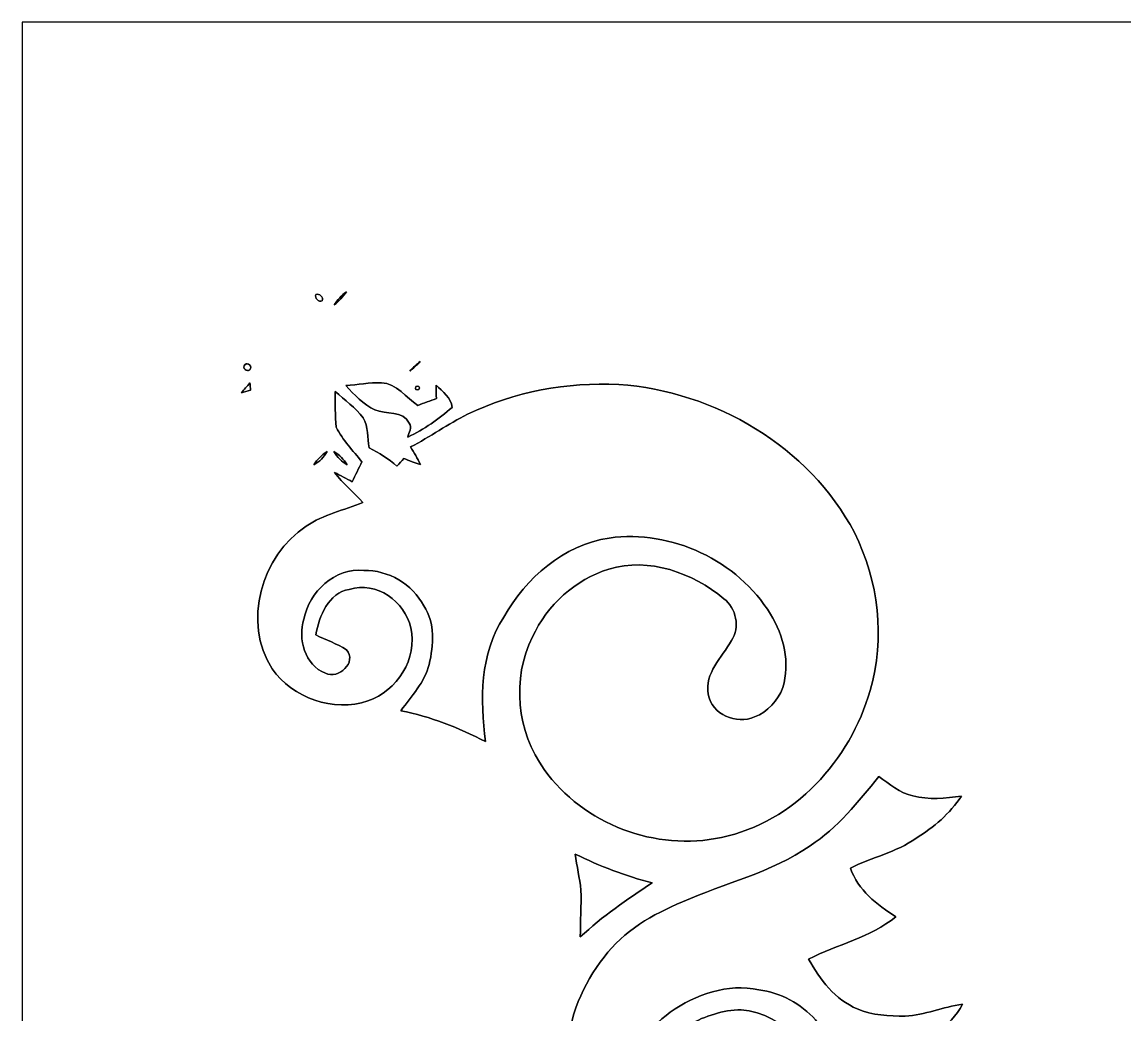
# Model space of a CAD drawing. Header units: centimetres. Extents: x -16.8 to 16.8, y -16.7 to 16.7.
# Drawn here: x -16.77 to 0.76, y 0.89 to 16.67 of the extents above; entities that cross this region are included whole.
import ezdxf

# ---------------------------------------------------------------- set-up
doc = ezdxf.new("R2010")
doc.units = ezdxf.units.CM
doc.header["$MEASUREMENT"] = 0
doc.layers.add('Layer 1', color=7, linetype='Continuous')

msp = doc.modelspace()

# ---------------------------------------------------------------- linework, layer by layer
at = {"layer": 'Layer 1', "color": 7}
for points, knots in [([(-16.77458, 16.66875), (-16.77458, 16.66875), (16.77458, 16.66875), (16.77458, 16.66875), (16.77458, 16.66875), (16.77458, 16.66875), (16.77458, -16.66875), (16.77458, -16.66875), (16.77458, -16.66875), (16.77458, -16.66875), (-16.77458, -16.66875), (-16.77458, -16.66875), (-16.77458, -16.66875), (-16.77458, -16.66875), (-16.77458, 16.66875), (-16.77458, 16.66875), (-16.77458, 16.66875), (-16.77458, 16.66875), (-16.77458, 16.66875), (-16.77458, 16.66875)], [0, 0, 0, 0, 0.16666667, 0.16666667, 0.16666667, 0.16666667, 0.33333333, 0.33333333, 0.33333333, 0.33333333, 0.5, 0.5, 0.5, 0.5, 0.66666667, 0.66666667, 0.66666667, 0.66666667, 1, 1, 1, 1]), ([(-12.10239, 12.33734), (-12.0523, 12.36451), (-11.97716, 12.28937), (-12.00432, 12.23927), (-12.00432, 12.23927), (-12.05583, 12.20823), (-12.13379, 12.28619), (-12.10239, 12.33734)], [0, 0, 0, 0, 0.33333333, 0.33333333, 0.33333333, 0.33333333, 1, 1, 1, 1]), ([(-11.81171, 12.17366), (-11.76161, 12.25515), (-11.6967, 12.32606), (-11.62015, 12.38356), (-11.62015, 12.38356), (-11.67412, 12.30489), (-11.73692, 12.23257), (-11.81171, 12.17366)], [0, 0, 0, 0, 0.33333333, 0.33333333, 0.33333333, 0.33333333, 1, 1, 1, 1]), ([(-13.2334, 11.22257), (-13.18648, 11.2709), (-13.10605, 11.19046), (-13.15438, 11.14354), (-13.15438, 11.14354), (-13.2013, 11.09521), (-13.28173, 11.17565), (-13.2334, 11.22257)], [0, 0, 0, 0, 0.33333333, 0.33333333, 0.33333333, 0.33333333, 1, 1, 1, 1]), ([(-10.61226, 11.12167), (-10.56111, 11.17741), (-10.50502, 11.22856), (-10.44504, 11.27443), (-10.44504, 11.27443), (-10.49584, 11.21869), (-10.55229, 11.16789), (-10.61226, 11.12167)], [0, 0, 0, 0, 0.33333333, 0.33333333, 0.33333333, 0.33333333, 1, 1, 1, 1]), ([(-13.28843, 10.77771), (-13.24363, 10.83028), (-13.19812, 10.88249), (-13.15226, 10.93399), (-13.15226, 10.93399), (-13.15014, 10.90471), (-13.14556, 10.84615), (-13.14309, 10.81722), (-13.14309, 10.81722), (-13.19177, 10.80417), (-13.2401, 10.79077), (-13.28843, 10.77771)], [0, 0, 0, 0, 0.25, 0.25, 0.25, 0.25, 0.5, 0.5, 0.5, 0.5, 1, 1, 1, 1]), ([(-9.69257, 10.43481), (-8.95033, 10.795), (-8.11283, 10.94987), (-7.29086, 10.90859), (-7.29086, 10.90859), (-5.76086, 10.80135), (-4.26755, 9.92681), (-3.54401, 8.55592), (-3.54401, 8.55592), (-3.16018, 7.78827), (-3.05118, 6.87423), (-3.29494, 6.04626), (-3.29494, 6.04626), (-3.60645, 4.93889), (-4.50497, 3.94794), (-5.65609, 3.71122), (-5.65609, 3.71122), (-6.69925, 3.48051), (-7.85283, 3.92042), (-8.47478, 4.78966), (-8.47478, 4.78966), (-8.90834, 5.38974), (-8.99583, 6.23217), (-8.65964, 6.89681), (-8.65964, 6.89681), (-8.43139, 7.40445), (-7.97878, 7.80768), (-7.4482, 7.9756), (-7.4482, 7.9756), (-6.80896, 8.16751), (-6.11646, 7.91457), (-5.61904, 7.50464), (-5.61904, 7.50464), (-5.42114, 7.35295), (-5.35728, 7.04779), (-5.50016, 6.83824), (-5.50016, 6.83824), (-5.64691, 6.57049), (-5.93196, 6.32142), (-5.86775, 5.98558), (-5.86775, 5.98558), (-5.81378, 5.65961), (-5.4169, 5.50157), (-5.13151, 5.62575), (-5.13151, 5.62575), (-4.92019, 5.70301), (-4.76391, 5.88574), (-4.68066, 6.09036), (-4.68066, 6.09036), (-4.56636, 6.48758), (-4.66513, 6.91374), (-4.87715, 7.25911), (-4.87715, 7.25911), (-5.40209, 8.11142), (-6.45019, 8.60707), (-7.4422, 8.46878), (-7.4422, 8.46878), (-8.16928, 8.35907), (-8.763, 7.8359), (-9.11684, 7.21219), (-9.11684, 7.21219), (-9.50172, 6.63046), (-9.48972, 5.89774), (-9.40894, 5.23311), (-9.40894, 5.23311), (-9.83298, 5.45641), (-10.28136, 5.63104), (-10.75231, 5.72417), (-10.75231, 5.72417), (-10.58298, 5.95418), (-10.37661, 6.17749), (-10.30358, 6.46077), (-10.30358, 6.46077), (-10.23161, 6.76557), (-10.20692, 7.118), (-10.39001, 7.39034), (-10.39001, 7.39034), (-10.5664, 7.73818), (-10.95446, 7.96149), (-11.34322, 7.95302), (-11.34322, 7.95302), (-11.80042, 8.00065), (-12.21176, 7.61224), (-12.29642, 7.18044), (-12.29642, 7.18044), (-12.39203, 6.86999), (-12.28019, 6.44454), (-11.95282, 6.32001), (-11.95282, 6.32001), (-11.74468, 6.21559), (-11.44588, 6.49746), (-11.61733, 6.69043), (-11.61733, 6.69043), (-11.76443, 6.79697), (-11.94858, 6.84001), (-12.10522, 6.93208), (-12.10522, 6.93208), (-12.05195, 7.22842), (-11.90625, 7.59672), (-11.57252, 7.65281), (-11.57252, 7.65281), (-11.13825, 7.78863), (-10.69164, 7.45913), (-10.59498, 7.04215), (-10.59498, 7.04215), (-10.48385, 6.55849), (-10.81299, 6.03285), (-11.2776, 5.88116), (-11.2776, 5.88116), (-11.82299, 5.69172), (-12.47316, 5.9242), (-12.80019, 6.39198), (-12.80019, 6.39198), (-13.27538, 7.12364), (-12.97199, 8.19609), (-12.25621, 8.65681), (-12.25621, 8.65681), (-11.98386, 8.84379), (-11.65684, 8.91081), (-11.35556, 9.03429), (-11.35556, 9.03429), (-11.50585, 9.19339), (-11.67306, 9.33732), (-11.80818, 9.51018), (-11.80818, 9.51018), (-11.71258, 9.46397), (-11.61909, 9.41317), (-11.5256, 9.36272), (-11.5256, 9.36272), (-11.47586, 9.46926), (-11.424, 9.57509), (-11.37144, 9.68057), (-11.37144, 9.68057), (-11.51537, 9.85696), (-11.67553, 10.02559), (-11.78207, 10.22809), (-11.78207, 10.22809), (-11.79548, 10.41753), (-11.80042, 10.60697), (-11.79654, 10.79676), (-11.79654, 10.79676), (-11.64308, 10.66412), (-11.47974, 10.53853), (-11.35345, 10.37872), (-11.35345, 10.37872), (-11.26772, 10.23691), (-11.28219, 10.06228), (-11.25784, 9.90282), (-11.25784, 9.90282), (-11.10015, 9.82204), (-10.94705, 9.73032), (-10.81511, 9.61108), (-10.81511, 9.61108), (-10.77877, 9.652), (-10.74244, 9.69257), (-10.7061, 9.73314), (-10.7061, 9.73314), (-10.62038, 9.69574), (-10.53218, 9.66399), (-10.44258, 9.63718), (-10.44258, 9.63718), (-10.48879, 9.73384), (-10.54347, 9.82557), (-10.59921, 9.91694), (-10.59921, 9.91694), (-10.28735, 10.07251), (-10.00725, 10.28488), (-9.69257, 10.43481)], [0, 0, 0, 0, 0.02325581, 0.02325581, 0.02325581, 0.02325581, 0.04651163, 0.04651163, 0.04651163, 0.04651163, 0.06976744, 0.06976744, 0.06976744, 0.06976744, 0.09302326, 0.09302326, 0.09302326, 0.09302326, 0.11627907, 0.11627907, 0.11627907, 0.11627907, 0.13953488, 0.13953488, 0.13953488, 0.13953488, 0.1627907, 0.1627907, 0.1627907, 0.1627907, 0.18604651, 0.18604651, 0.18604651, 0.18604651, 0.20930233, 0.20930233, 0.20930233, 0.20930233, 0.23255814, 0.23255814, 0.23255814, 0.23255814, 0.25581395, 0.25581395, 0.25581395, 0.25581395, 0.27906977, 0.27906977, 0.27906977, 0.27906977, 0.30232558, 0.30232558, 0.30232558, 0.30232558, 0.3255814, 0.3255814, 0.3255814, 0.3255814, 0.34883721, 0.34883721, 0.34883721, 0.34883721, 0.37209302, 0.37209302, 0.37209302, 0.37209302, 0.39534884, 0.39534884, 0.39534884, 0.39534884, 0.41860465, 0.41860465, 0.41860465, 0.41860465, 0.44186047, 0.44186047, 0.44186047, 0.44186047, 0.46511628, 0.46511628, 0.46511628, 0.46511628, 0.48837209, 0.48837209, 0.48837209, 0.48837209, 0.51162791, 0.51162791, 0.51162791, 0.51162791, 0.53488372, 0.53488372, 0.53488372, 0.53488372, 0.55813953, 0.55813953, 0.55813953, 0.55813953, 0.58139535, 0.58139535, 0.58139535, 0.58139535, 0.60465116, 0.60465116, 0.60465116, 0.60465116, 0.62790698, 0.62790698, 0.62790698, 0.62790698, 0.65116279, 0.65116279, 0.65116279, 0.65116279, 0.6744186, 0.6744186, 0.6744186, 0.6744186, 0.69767442, 0.69767442, 0.69767442, 0.69767442, 0.72093023, 0.72093023, 0.72093023, 0.72093023, 0.74418605, 0.74418605, 0.74418605, 0.74418605, 0.76744186, 0.76744186, 0.76744186, 0.76744186, 0.79069767, 0.79069767, 0.79069767, 0.79069767, 0.81395349, 0.81395349, 0.81395349, 0.81395349, 0.8372093, 0.8372093, 0.8372093, 0.8372093, 0.86046512, 0.86046512, 0.86046512, 0.86046512, 0.88372093, 0.88372093, 0.88372093, 0.88372093, 0.90697674, 0.90697674, 0.90697674, 0.90697674, 0.93023256, 0.93023256, 0.93023256, 0.93023256, 0.95348837, 0.95348837, 0.95348837, 0.95348837, 1, 1, 1, 1]), ([(-11.62897, 10.89166), (-11.44058, 10.90648), (-11.2522, 10.94105), (-11.06276, 10.93646), (-11.06276, 10.93646), (-10.82146, 10.922), (-10.66518, 10.70257), (-10.48314, 10.57487), (-10.48314, 10.57487), (-10.38684, 10.61544), (-10.28876, 10.65177), (-10.18928, 10.68423), (-10.18928, 10.68423), (-10.18999, 10.73856), (-10.1914, 10.84651), (-10.19175, 10.90048), (-10.19175, 10.90048), (-10.09862, 10.79324), (-9.94481, 10.6994), (-9.93846, 10.54488), (-9.93846, 10.54488), (-10.15259, 10.36179), (-10.38507, 10.1921), (-10.64189, 10.07251), (-10.64189, 10.07251), (-10.62884, 10.14448), (-10.56569, 10.22703), (-10.62038, 10.29547), (-10.62038, 10.29547), (-10.72268, 10.49549), (-10.98868, 10.43481), (-11.16577, 10.50361), (-11.16577, 10.50361), (-11.34957, 10.5918), (-11.49279, 10.74314), (-11.62897, 10.89166)], [0, 0, 0, 0, 0.1, 0.1, 0.1, 0.1, 0.2, 0.2, 0.2, 0.2, 0.3, 0.3, 0.3, 0.3, 0.4, 0.4, 0.4, 0.4, 0.5, 0.5, 0.5, 0.5, 0.6, 0.6, 0.6, 0.6, 0.7, 0.7, 0.7, 0.7, 0.8, 0.8, 0.8, 0.8, 1, 1, 1, 1]), ([(-10.51631, 10.8779), (-10.46692, 10.89342), (-10.44963, 10.87649), (-10.46515, 10.82675), (-10.46515, 10.82675), (-10.51454, 10.81158), (-10.53148, 10.82851), (-10.51631, 10.8779)], [0, 0, 0, 0, 0.33333333, 0.33333333, 0.33333333, 0.33333333, 1, 1, 1, 1]), ([(-12.13414, 9.63224), (-12.08299, 9.71867), (-12.01173, 9.78994), (-11.9253, 9.84109), (-11.9253, 9.84109), (-11.97645, 9.75466), (-12.04771, 9.6834), (-12.13414, 9.63224)], [0, 0, 0, 0, 0.33333333, 0.33333333, 0.33333333, 0.33333333, 1, 1, 1, 1]), ([(-11.81664, 9.84109), (-11.73021, 9.78994), (-11.65895, 9.71867), (-11.6078, 9.63224), (-11.6078, 9.63224), (-11.69423, 9.6834), (-11.76549, 9.75466), (-11.81664, 9.84109)], [0, 0, 0, 0, 0.33333333, 0.33333333, 0.33333333, 0.33333333, 1, 1, 1, 1]), ([(-3.15701, 4.67677), (-2.98485, 4.56247), (-2.82363, 4.41149), (-2.61444, 4.37021), (-2.61444, 4.37021), (-2.35973, 4.30318), (-2.09726, 4.33423), (-1.84079, 4.36633), (-1.84079, 4.36633), (-2.02706, 4.0894), (-2.28424, 3.86997), (-2.5654, 3.69429), (-2.5654, 3.69429), (-2.88255, 3.47521), (-3.26496, 3.39161), (-3.60751, 3.22404), (-3.60751, 3.22404), (-3.49179, 2.87302), (-3.18206, 2.6416), (-2.88361, 2.44792), (-2.88361, 2.44792), (-3.29424, 2.12055), (-3.81141, 2.00836), (-4.27143, 1.77729), (-4.27143, 1.77729), (-4.0961, 1.44851), (-3.84916, 1.13312), (-3.49779, 0.98354), (-3.49779, 0.98354), (-3.25861, 0.8823), (-2.99191, 0.86889), (-2.73544, 0.8703), (-2.73544, 0.8703), (-2.42429, 0.88724), (-2.13466, 1.01847), (-1.82774, 1.05869), (-1.82774, 1.05869), (-2.01789, 0.69215), (-2.39713, 0.48613), (-2.75802, 0.31538), (-2.75802, 0.31538), (-2.76119, 0.29457), (-2.76754, 0.25294), (-2.77072, 0.23213), (-2.77072, 0.23213), (-2.5594, 0.15769), (-2.34597, 0.0889), (-2.13431, 0.01446), (-2.13431, 0.01446), (-2.16782, -0.05468), (-2.20698, -0.12171), (-2.2285, -0.19614), (-2.2285, -0.19614), (-2.13819, -0.38276), (-1.9491, -0.50835), (-1.8736, -0.7045), (-1.8736, -0.7045), (-1.85773, -0.8957), (-1.85244, -1.08761), (-1.85702, -1.28023), (-1.85702, -1.28023), (-2.0066, -1.17757), (-2.14701, -1.06116), (-2.27118, -0.92957), (-2.27118, -0.92957), (-2.41406, -0.78811), (-2.36008, -0.56162), (-2.39748, -0.38241), (-2.39748, -0.38241), (-2.54776, -0.28857), (-2.6924, -0.18556), (-2.82363, -0.06668), (-2.82363, -0.06668), (-2.87338, -0.12241), (-2.92312, -0.17815), (-2.97356, -0.23354), (-2.97356, -0.23354), (-3.03248, -0.19262), (-3.09139, -0.15205), (-3.15101, -0.11289), (-3.15101, -0.11289), (-3.13584, -0.20179), (-3.11256, -0.2988), (-3.09351, -0.38947), (-3.09351, -0.38947), (-3.1496, -0.4064), (-3.20534, -0.42404), (-3.26073, -0.44238), (-3.26073, -0.44238), (-3.26073, -0.46708), (-3.26073, -0.51611), (-3.26037, -0.54081), (-3.26037, -0.54081), (-3.19581, -0.5588), (-3.1309, -0.5775), (-3.06564, -0.59619), (-3.06564, -0.59619), (-3.04941, -0.69779), (-3.01449, -0.79516), (-2.97815, -0.89182), (-2.97815, -0.89182), (-2.78306, -0.93063), (-2.56646, -0.91123), (-2.39219, -1.01882), (-2.39219, -1.01882), (-2.25284, -1.13383), (-2.1276, -1.26894), (-2.02953, -1.42169), (-2.02953, -1.42169), (-2.22673, -1.42981), (-2.42358, -1.42769), (-2.61973, -1.4157), (-2.61973, -1.4157), (-2.80388, -1.31128), (-2.9651, -1.1744), (-3.12385, -1.03681), (-3.12385, -1.03681), (-3.22298, -1.07668), (-3.32246, -1.11689), (-3.42583, -1.14476), (-3.42583, -1.14476), (-3.40995, -1.23261), (-3.39196, -1.32221), (-3.37679, -1.41111), (-3.37679, -1.41111), (-3.48051, -1.31621), (-3.60574, -1.23014), (-3.65936, -1.09573), (-3.65936, -1.09573), (-3.66289, -0.84173), (-3.61668, -0.58984), (-3.62232, -0.3362), (-3.62232, -0.3362), (-3.65019, 0.09984), (-3.89749, 0.47942), (-4.16243, 0.81139), (-4.16243, 0.81139), (-4.39702, 1.06574), (-4.71629, 1.24566), (-5.06271, 1.2894), (-5.06271, 1.2894), (-5.55872, 1.39383), (-6.06637, 1.21391), (-6.471, 0.93239), (-6.471, 0.93239), (-6.83189, 0.67028), (-7.14551, 0.25576), (-7.09295, -0.21414), (-7.09295, -0.21414), (-7.06508, -0.51012), (-6.79203, -0.79128), (-6.477, -0.72108), (-6.477, -0.72108), (-6.30802, -0.66216), (-6.15068, -0.49248), (-6.18984, -0.2988), (-6.18984, -0.2988), (-6.23958, -0.04374), (-6.49993, 0.14711), (-6.45689, 0.42686), (-6.45689, 0.42686), (-6.43326, 0.57856), (-6.28262, 0.65723), (-6.16867, 0.73625), (-6.16867, 0.73625), (-5.91538, 0.87171), (-5.63492, 0.96943), (-5.34458, 0.96873), (-5.34458, 0.96873), (-4.64538, 0.91616), (-4.0707, 0.25471), (-4.0827, -0.44097), (-4.0827, -0.44097), (-4.06929, -0.80081), (-4.20723, -1.1497), (-4.42313, -1.43298), (-4.42313, -1.43298), (-4.96253, -2.05493), (-5.90832, -2.32551), (-6.67491, -1.98367), (-6.67491, -1.98367), (-7.56603, -1.62489), (-8.122, -0.64523), (-8.09308, 0.29951), (-8.09308, 0.29951), (-8.09272, 0.85161), (-7.86095, 1.38042), (-7.52263, 1.80799), (-7.52263, 1.80799), (-7.21501, 2.22462), (-6.75005, 2.49061), (-6.27839, 2.68464), (-6.27839, 2.68464), (-5.60458, 2.98803), (-4.86093, 3.14537), (-4.24921, 3.57858), (-4.24921, 3.57858), (-3.80612, 3.85868), (-3.48474, 4.27708), (-3.15701, 4.67677)], [0, 0, 0, 0, 0.01960784, 0.01960784, 0.01960784, 0.01960784, 0.03921569, 0.03921569, 0.03921569, 0.03921569, 0.05882353, 0.05882353, 0.05882353, 0.05882353, 0.07843137, 0.07843137, 0.07843137, 0.07843137, 0.09803922, 0.09803922, 0.09803922, 0.09803922, 0.11764706, 0.11764706, 0.11764706, 0.11764706, 0.1372549, 0.1372549, 0.1372549, 0.1372549, 0.15686275, 0.15686275, 0.15686275, 0.15686275, 0.17647059, 0.17647059, 0.17647059, 0.17647059, 0.19607843, 0.19607843, 0.19607843, 0.19607843, 0.21568627, 0.21568627, 0.21568627, 0.21568627, 0.23529412, 0.23529412, 0.23529412, 0.23529412, 0.25490196, 0.25490196, 0.25490196, 0.25490196, 0.2745098, 0.2745098, 0.2745098, 0.2745098, 0.29411765, 0.29411765, 0.29411765, 0.29411765, 0.31372549, 0.31372549, 0.31372549, 0.31372549, 0.33333333, 0.33333333, 0.33333333, 0.33333333, 0.35294118, 0.35294118, 0.35294118, 0.35294118, 0.37254902, 0.37254902, 0.37254902, 0.37254902, 0.39215686, 0.39215686, 0.39215686, 0.39215686, 0.41176471, 0.41176471, 0.41176471, 0.41176471, 0.43137255, 0.43137255, 0.43137255, 0.43137255, 0.45098039, 0.45098039, 0.45098039, 0.45098039, 0.47058824, 0.47058824, 0.47058824, 0.47058824, 0.49019608, 0.49019608, 0.49019608, 0.49019608, 0.50980392, 0.50980392, 0.50980392, 0.50980392, 0.52941176, 0.52941176, 0.52941176, 0.52941176, 0.54901961, 0.54901961, 0.54901961, 0.54901961, 0.56862745, 0.56862745, 0.56862745, 0.56862745, 0.58823529, 0.58823529, 0.58823529, 0.58823529, 0.60784314, 0.60784314, 0.60784314, 0.60784314, 0.62745098, 0.62745098, 0.62745098, 0.62745098, 0.64705882, 0.64705882, 0.64705882, 0.64705882, 0.66666667, 0.66666667, 0.66666667, 0.66666667, 0.68627451, 0.68627451, 0.68627451, 0.68627451, 0.70588235, 0.70588235, 0.70588235, 0.70588235, 0.7254902, 0.7254902, 0.7254902, 0.7254902, 0.74509804, 0.74509804, 0.74509804, 0.74509804, 0.76470588, 0.76470588, 0.76470588, 0.76470588, 0.78431373, 0.78431373, 0.78431373, 0.78431373, 0.80392157, 0.80392157, 0.80392157, 0.80392157, 0.82352941, 0.82352941, 0.82352941, 0.82352941, 0.84313725, 0.84313725, 0.84313725, 0.84313725, 0.8627451, 0.8627451, 0.8627451, 0.8627451, 0.88235294, 0.88235294, 0.88235294, 0.88235294, 0.90196078, 0.90196078, 0.90196078, 0.90196078, 0.92156863, 0.92156863, 0.92156863, 0.92156863, 0.94117647, 0.94117647, 0.94117647, 0.94117647, 0.96078431, 0.96078431, 0.96078431, 0.96078431, 1, 1, 1, 1]), ([(-7.98336, 3.44558), (-7.58966, 3.25473), (-7.18361, 3.09527), (-6.75816, 2.98803), (-6.75816, 2.98803), (-7.15539, 2.72274), (-7.55297, 2.45816), (-7.90081, 2.12866), (-7.90081, 2.12866), (-7.90187, 2.37702), (-7.88106, 2.62573), (-7.89234, 2.87373), (-7.89234, 2.87373), (-7.90928, 3.06634), (-7.95902, 3.25402), (-7.98336, 3.44558)], [0, 0, 0, 0, 0.2, 0.2, 0.2, 0.2, 0.4, 0.4, 0.4, 0.4, 0.6, 0.6, 0.6, 0.6, 1, 1, 1, 1])]:
    msp.add_open_spline(points, degree=3, knots=knots, dxfattribs=at)
at = {"layer": 'Layer 1', "color": 8}
for points, knots in [([(-12.10239, 12.33734), (-12.13379, 12.28619), (-12.05583, 12.20823), (-12.00432, 12.23927), (-12.00432, 12.23927), (-11.97716, 12.28937), (-12.0523, 12.36451), (-12.10239, 12.33734), (-12.10239, 12.33734), (-12.10239, 12.33734), (-12.10239, 12.33734), (-12.10239, 12.33734)], [0, 0, 0, 0, 0.25, 0.25, 0.25, 0.25, 0.5, 0.5, 0.5, 0.5, 1, 1, 1, 1]), ([(-11.81171, 12.17366), (-11.73692, 12.23257), (-11.67412, 12.30489), (-11.62015, 12.38356), (-11.62015, 12.38356), (-11.6967, 12.32606), (-11.76161, 12.25515), (-11.81171, 12.17366), (-11.81171, 12.17366), (-11.81171, 12.17366), (-11.81171, 12.17366), (-11.81171, 12.17366)], [0, 0, 0, 0, 0.25, 0.25, 0.25, 0.25, 0.5, 0.5, 0.5, 0.5, 1, 1, 1, 1]), ([(-13.2334, 11.22257), (-13.28173, 11.17565), (-13.2013, 11.09521), (-13.15438, 11.14354), (-13.15438, 11.14354), (-13.10605, 11.19046), (-13.18648, 11.2709), (-13.2334, 11.22257), (-13.2334, 11.22257), (-13.2334, 11.22257), (-13.2334, 11.22257), (-13.2334, 11.22257)], [0, 0, 0, 0, 0.25, 0.25, 0.25, 0.25, 0.5, 0.5, 0.5, 0.5, 1, 1, 1, 1]), ([(-10.61226, 11.12167), (-10.55229, 11.16789), (-10.49584, 11.21869), (-10.44504, 11.27443), (-10.44504, 11.27443), (-10.50502, 11.22856), (-10.56111, 11.17741), (-10.61226, 11.12167), (-10.61226, 11.12167), (-10.61226, 11.12167), (-10.61226, 11.12167), (-10.61226, 11.12167)], [0, 0, 0, 0, 0.25, 0.25, 0.25, 0.25, 0.5, 0.5, 0.5, 0.5, 1, 1, 1, 1]), ([(-13.28843, 10.77771), (-13.2401, 10.79077), (-13.19177, 10.80417), (-13.14309, 10.81722), (-13.14309, 10.81722), (-13.14556, 10.84615), (-13.15014, 10.90471), (-13.15226, 10.93399), (-13.15226, 10.93399), (-13.19812, 10.88249), (-13.24363, 10.83028), (-13.28843, 10.77771), (-13.28843, 10.77771), (-13.28843, 10.77771), (-13.28843, 10.77771), (-13.28843, 10.77771)], [0, 0, 0, 0, 0.2, 0.2, 0.2, 0.2, 0.4, 0.4, 0.4, 0.4, 0.6, 0.6, 0.6, 0.6, 1, 1, 1, 1]), ([(-9.69257, 10.43481), (-10.00725, 10.28488), (-10.28735, 10.07251), (-10.59921, 9.91694), (-10.59921, 9.91694), (-10.54347, 9.82557), (-10.48879, 9.73384), (-10.44258, 9.63718), (-10.44258, 9.63718), (-10.53218, 9.66399), (-10.62038, 9.69574), (-10.7061, 9.73314), (-10.7061, 9.73314), (-10.74244, 9.69257), (-10.77877, 9.652), (-10.81511, 9.61108), (-10.81511, 9.61108), (-10.94705, 9.73032), (-11.10015, 9.82204), (-11.25784, 9.90282), (-11.25784, 9.90282), (-11.28219, 10.06228), (-11.26772, 10.23691), (-11.35345, 10.37872), (-11.35345, 10.37872), (-11.47974, 10.53853), (-11.64308, 10.66412), (-11.79654, 10.79676), (-11.79654, 10.79676), (-11.80042, 10.60697), (-11.79548, 10.41753), (-11.78207, 10.22809), (-11.78207, 10.22809), (-11.67553, 10.02559), (-11.51537, 9.85696), (-11.37144, 9.68057), (-11.37144, 9.68057), (-11.424, 9.57509), (-11.47586, 9.46926), (-11.5256, 9.36272), (-11.5256, 9.36272), (-11.61909, 9.41317), (-11.71258, 9.46397), (-11.80818, 9.51018), (-11.80818, 9.51018), (-11.67306, 9.33732), (-11.50585, 9.19339), (-11.35556, 9.03429), (-11.35556, 9.03429), (-11.65684, 8.91081), (-11.98386, 8.84379), (-12.25621, 8.65681), (-12.25621, 8.65681), (-12.97199, 8.19609), (-13.27538, 7.12364), (-12.80019, 6.39198), (-12.80019, 6.39198), (-12.47316, 5.9242), (-11.82299, 5.69172), (-11.2776, 5.88116), (-11.2776, 5.88116), (-10.81299, 6.03285), (-10.48385, 6.55849), (-10.59498, 7.04215), (-10.59498, 7.04215), (-10.69164, 7.45913), (-11.13825, 7.78863), (-11.57252, 7.65281), (-11.57252, 7.65281), (-11.90625, 7.59672), (-12.05195, 7.22842), (-12.10522, 6.93208), (-12.10522, 6.93208), (-11.94858, 6.84001), (-11.76443, 6.79697), (-11.61733, 6.69043), (-11.61733, 6.69043), (-11.44588, 6.49746), (-11.74468, 6.21559), (-11.95282, 6.32001), (-11.95282, 6.32001), (-12.28019, 6.44454), (-12.39203, 6.86999), (-12.29642, 7.18044), (-12.29642, 7.18044), (-12.21176, 7.61224), (-11.80042, 8.00065), (-11.34322, 7.95302), (-11.34322, 7.95302), (-10.95446, 7.96149), (-10.5664, 7.73818), (-10.39001, 7.39034), (-10.39001, 7.39034), (-10.20692, 7.118), (-10.23161, 6.76557), (-10.30358, 6.46077), (-10.30358, 6.46077), (-10.37661, 6.17749), (-10.58298, 5.95418), (-10.75231, 5.72417), (-10.75231, 5.72417), (-10.28136, 5.63104), (-9.83298, 5.45641), (-9.40894, 5.23311), (-9.40894, 5.23311), (-9.48972, 5.89774), (-9.50172, 6.63046), (-9.11684, 7.21219), (-9.11684, 7.21219), (-8.763, 7.8359), (-8.16928, 8.35907), (-7.4422, 8.46878), (-7.4422, 8.46878), (-6.45019, 8.60707), (-5.40209, 8.11142), (-4.87715, 7.25911), (-4.87715, 7.25911), (-4.66513, 6.91374), (-4.56636, 6.48758), (-4.68066, 6.09036), (-4.68066, 6.09036), (-4.76391, 5.88574), (-4.92019, 5.70301), (-5.13151, 5.62575), (-5.13151, 5.62575), (-5.4169, 5.50157), (-5.81378, 5.65961), (-5.86775, 5.98558), (-5.86775, 5.98558), (-5.93196, 6.32142), (-5.64691, 6.57049), (-5.50016, 6.83824), (-5.50016, 6.83824), (-5.35728, 7.04779), (-5.42114, 7.35295), (-5.61904, 7.50464), (-5.61904, 7.50464), (-6.11646, 7.91457), (-6.80896, 8.16751), (-7.4482, 7.9756), (-7.4482, 7.9756), (-7.97878, 7.80768), (-8.43139, 7.40445), (-8.65964, 6.89681), (-8.65964, 6.89681), (-8.99583, 6.23217), (-8.90834, 5.38974), (-8.47478, 4.78966), (-8.47478, 4.78966), (-7.85283, 3.92042), (-6.69925, 3.48051), (-5.65609, 3.71122), (-5.65609, 3.71122), (-4.50497, 3.94794), (-3.60645, 4.93889), (-3.29494, 6.04626), (-3.29494, 6.04626), (-3.05118, 6.87423), (-3.16018, 7.78827), (-3.54401, 8.55592), (-3.54401, 8.55592), (-4.26755, 9.92681), (-5.76086, 10.80135), (-7.29086, 10.90859), (-7.29086, 10.90859), (-8.11283, 10.94987), (-8.95033, 10.795), (-9.69257, 10.43481), (-9.69257, 10.43481), (-9.69257, 10.43481), (-9.69257, 10.43481), (-9.69257, 10.43481)], [0, 0, 0, 0, 0.02272727, 0.02272727, 0.02272727, 0.02272727, 0.04545455, 0.04545455, 0.04545455, 0.04545455, 0.06818182, 0.06818182, 0.06818182, 0.06818182, 0.09090909, 0.09090909, 0.09090909, 0.09090909, 0.11363636, 0.11363636, 0.11363636, 0.11363636, 0.13636364, 0.13636364, 0.13636364, 0.13636364, 0.15909091, 0.15909091, 0.15909091, 0.15909091, 0.18181818, 0.18181818, 0.18181818, 0.18181818, 0.20454545, 0.20454545, 0.20454545, 0.20454545, 0.22727273, 0.22727273, 0.22727273, 0.22727273, 0.25, 0.25, 0.25, 0.25, 0.27272727, 0.27272727, 0.27272727, 0.27272727, 0.29545455, 0.29545455, 0.29545455, 0.29545455, 0.31818182, 0.31818182, 0.31818182, 0.31818182, 0.34090909, 0.34090909, 0.34090909, 0.34090909, 0.36363636, 0.36363636, 0.36363636, 0.36363636, 0.38636364, 0.38636364, 0.38636364, 0.38636364, 0.40909091, 0.40909091, 0.40909091, 0.40909091, 0.43181818, 0.43181818, 0.43181818, 0.43181818, 0.45454545, 0.45454545, 0.45454545, 0.45454545, 0.47727273, 0.47727273, 0.47727273, 0.47727273, 0.5, 0.5, 0.5, 0.5, 0.52272727, 0.52272727, 0.52272727, 0.52272727, 0.54545455, 0.54545455, 0.54545455, 0.54545455, 0.56818182, 0.56818182, 0.56818182, 0.56818182, 0.59090909, 0.59090909, 0.59090909, 0.59090909, 0.61363636, 0.61363636, 0.61363636, 0.61363636, 0.63636364, 0.63636364, 0.63636364, 0.63636364, 0.65909091, 0.65909091, 0.65909091, 0.65909091, 0.68181818, 0.68181818, 0.68181818, 0.68181818, 0.70454545, 0.70454545, 0.70454545, 0.70454545, 0.72727273, 0.72727273, 0.72727273, 0.72727273, 0.75, 0.75, 0.75, 0.75, 0.77272727, 0.77272727, 0.77272727, 0.77272727, 0.79545455, 0.79545455, 0.79545455, 0.79545455, 0.81818182, 0.81818182, 0.81818182, 0.81818182, 0.84090909, 0.84090909, 0.84090909, 0.84090909, 0.86363636, 0.86363636, 0.86363636, 0.86363636, 0.88636364, 0.88636364, 0.88636364, 0.88636364, 0.90909091, 0.90909091, 0.90909091, 0.90909091, 0.93181818, 0.93181818, 0.93181818, 0.93181818, 0.95454545, 0.95454545, 0.95454545, 0.95454545, 1, 1, 1, 1]), ([(-11.62897, 10.89166), (-11.49279, 10.74314), (-11.34957, 10.5918), (-11.16577, 10.50361), (-11.16577, 10.50361), (-10.98868, 10.43481), (-10.72268, 10.49549), (-10.62038, 10.29547), (-10.62038, 10.29547), (-10.56569, 10.22703), (-10.62884, 10.14448), (-10.64189, 10.07251), (-10.64189, 10.07251), (-10.38507, 10.1921), (-10.15259, 10.36179), (-9.93846, 10.54488), (-9.93846, 10.54488), (-9.94481, 10.6994), (-10.09862, 10.79324), (-10.19175, 10.90048), (-10.19175, 10.90048), (-10.1914, 10.84651), (-10.18999, 10.73856), (-10.18928, 10.68423), (-10.18928, 10.68423), (-10.28876, 10.65177), (-10.38684, 10.61544), (-10.48314, 10.57487), (-10.48314, 10.57487), (-10.66518, 10.70257), (-10.82146, 10.922), (-11.06276, 10.93646), (-11.06276, 10.93646), (-11.2522, 10.94105), (-11.44058, 10.90648), (-11.62897, 10.89166), (-11.62897, 10.89166), (-11.62897, 10.89166), (-11.62897, 10.89166), (-11.62897, 10.89166)], [0, 0, 0, 0, 0.09090909, 0.09090909, 0.09090909, 0.09090909, 0.18181818, 0.18181818, 0.18181818, 0.18181818, 0.27272727, 0.27272727, 0.27272727, 0.27272727, 0.36363636, 0.36363636, 0.36363636, 0.36363636, 0.45454545, 0.45454545, 0.45454545, 0.45454545, 0.54545455, 0.54545455, 0.54545455, 0.54545455, 0.63636364, 0.63636364, 0.63636364, 0.63636364, 0.72727273, 0.72727273, 0.72727273, 0.72727273, 0.81818182, 0.81818182, 0.81818182, 0.81818182, 1, 1, 1, 1]), ([(-10.51631, 10.8779), (-10.53148, 10.82851), (-10.51454, 10.81158), (-10.46515, 10.82675), (-10.46515, 10.82675), (-10.44963, 10.87649), (-10.46692, 10.89342), (-10.51631, 10.8779), (-10.51631, 10.8779), (-10.51631, 10.8779), (-10.51631, 10.8779), (-10.51631, 10.8779)], [0, 0, 0, 0, 0.25, 0.25, 0.25, 0.25, 0.5, 0.5, 0.5, 0.5, 1, 1, 1, 1]), ([(-12.13414, 9.63224), (-12.04771, 9.6834), (-11.97645, 9.75466), (-11.9253, 9.84109), (-11.9253, 9.84109), (-12.01173, 9.78994), (-12.08299, 9.71867), (-12.13414, 9.63224), (-12.13414, 9.63224), (-12.13414, 9.63224), (-12.13414, 9.63224), (-12.13414, 9.63224)], [0, 0, 0, 0, 0.25, 0.25, 0.25, 0.25, 0.5, 0.5, 0.5, 0.5, 1, 1, 1, 1]), ([(-11.81664, 9.84109), (-11.76549, 9.75466), (-11.69423, 9.6834), (-11.6078, 9.63224), (-11.6078, 9.63224), (-11.65895, 9.71867), (-11.73021, 9.78994), (-11.81664, 9.84109), (-11.81664, 9.84109), (-11.81664, 9.84109), (-11.81664, 9.84109), (-11.81664, 9.84109)], [0, 0, 0, 0, 0.25, 0.25, 0.25, 0.25, 0.5, 0.5, 0.5, 0.5, 1, 1, 1, 1]), ([(-3.15701, 4.67677), (-3.48474, 4.27708), (-3.80612, 3.85868), (-4.24921, 3.57858), (-4.24921, 3.57858), (-4.86093, 3.14537), (-5.60458, 2.98803), (-6.27839, 2.68464), (-6.27839, 2.68464), (-6.75005, 2.49061), (-7.21501, 2.22462), (-7.52263, 1.80799), (-7.52263, 1.80799), (-7.86095, 1.38042), (-8.09272, 0.85161), (-8.09308, 0.29951), (-8.09308, 0.29951), (-8.122, -0.64523), (-7.56603, -1.62489), (-6.67491, -1.98367), (-6.67491, -1.98367), (-5.90832, -2.32551), (-4.96253, -2.05493), (-4.42313, -1.43298), (-4.42313, -1.43298), (-4.20723, -1.1497), (-4.06929, -0.80081), (-4.0827, -0.44097), (-4.0827, -0.44097), (-4.0707, 0.25471), (-4.64538, 0.91616), (-5.34458, 0.96873), (-5.34458, 0.96873), (-5.63492, 0.96943), (-5.91538, 0.87171), (-6.16867, 0.73625), (-6.16867, 0.73625), (-6.28262, 0.65723), (-6.43326, 0.57856), (-6.45689, 0.42686), (-6.45689, 0.42686), (-6.49993, 0.14711), (-6.23958, -0.04374), (-6.18984, -0.2988), (-6.18984, -0.2988), (-6.15068, -0.49248), (-6.30802, -0.66216), (-6.477, -0.72108), (-6.477, -0.72108), (-6.79203, -0.79128), (-7.06508, -0.51012), (-7.09295, -0.21414), (-7.09295, -0.21414), (-7.14551, 0.25576), (-6.83189, 0.67028), (-6.471, 0.93239), (-6.471, 0.93239), (-6.06637, 1.21391), (-5.55872, 1.39383), (-5.06271, 1.2894), (-5.06271, 1.2894), (-4.71629, 1.24566), (-4.39702, 1.06574), (-4.16243, 0.81139), (-4.16243, 0.81139), (-3.89749, 0.47942), (-3.65019, 0.09984), (-3.62232, -0.3362), (-3.62232, -0.3362), (-3.61668, -0.58984), (-3.66289, -0.84173), (-3.65936, -1.09573), (-3.65936, -1.09573), (-3.60574, -1.23014), (-3.48051, -1.31621), (-3.37679, -1.41111), (-3.37679, -1.41111), (-3.39196, -1.32221), (-3.40995, -1.23261), (-3.42583, -1.14476), (-3.42583, -1.14476), (-3.32246, -1.11689), (-3.22298, -1.07668), (-3.12385, -1.03681), (-3.12385, -1.03681), (-2.9651, -1.1744), (-2.80388, -1.31128), (-2.61973, -1.4157), (-2.61973, -1.4157), (-2.42358, -1.42769), (-2.22673, -1.42981), (-2.02953, -1.42169), (-2.02953, -1.42169), (-2.1276, -1.26894), (-2.25284, -1.13383), (-2.39219, -1.01882), (-2.39219, -1.01882), (-2.56646, -0.91123), (-2.78306, -0.93063), (-2.97815, -0.89182), (-2.97815, -0.89182), (-3.01449, -0.79516), (-3.04941, -0.69779), (-3.06564, -0.59619), (-3.06564, -0.59619), (-3.1309, -0.5775), (-3.19581, -0.5588), (-3.26037, -0.54081), (-3.26037, -0.54081), (-3.26073, -0.51611), (-3.26073, -0.46708), (-3.26073, -0.44238), (-3.26073, -0.44238), (-3.20534, -0.42404), (-3.1496, -0.4064), (-3.09351, -0.38947), (-3.09351, -0.38947), (-3.11256, -0.2988), (-3.13584, -0.20179), (-3.15101, -0.11289), (-3.15101, -0.11289), (-3.09139, -0.15205), (-3.03248, -0.19262), (-2.97356, -0.23354), (-2.97356, -0.23354), (-2.92312, -0.17815), (-2.87338, -0.12241), (-2.82363, -0.06668), (-2.82363, -0.06668), (-2.6924, -0.18556), (-2.54776, -0.28857), (-2.39748, -0.38241), (-2.39748, -0.38241), (-2.36008, -0.56162), (-2.41406, -0.78811), (-2.27118, -0.92957), (-2.27118, -0.92957), (-2.14701, -1.06116), (-2.0066, -1.17757), (-1.85702, -1.28023), (-1.85702, -1.28023), (-1.85244, -1.08761), (-1.85773, -0.8957), (-1.8736, -0.7045), (-1.8736, -0.7045), (-1.9491, -0.50835), (-2.13819, -0.38276), (-2.2285, -0.19614), (-2.2285, -0.19614), (-2.20698, -0.12171), (-2.16782, -0.05468), (-2.13431, 0.01446), (-2.13431, 0.01446), (-2.34597, 0.0889), (-2.5594, 0.15769), (-2.77072, 0.23213), (-2.77072, 0.23213), (-2.76754, 0.25294), (-2.76119, 0.29457), (-2.75802, 0.31538), (-2.75802, 0.31538), (-2.39713, 0.48613), (-2.01789, 0.69215), (-1.82774, 1.05869), (-1.82774, 1.05869), (-2.13466, 1.01847), (-2.42429, 0.88724), (-2.73544, 0.8703), (-2.73544, 0.8703), (-2.99191, 0.86889), (-3.25861, 0.8823), (-3.49779, 0.98354), (-3.49779, 0.98354), (-3.84916, 1.13312), (-4.0961, 1.44851), (-4.27143, 1.77729), (-4.27143, 1.77729), (-3.81141, 2.00836), (-3.29424, 2.12055), (-2.88361, 2.44792), (-2.88361, 2.44792), (-3.18206, 2.6416), (-3.49179, 2.87302), (-3.60751, 3.22404), (-3.60751, 3.22404), (-3.26496, 3.39161), (-2.88255, 3.47521), (-2.5654, 3.69429), (-2.5654, 3.69429), (-2.28424, 3.86997), (-2.02706, 4.0894), (-1.84079, 4.36633), (-1.84079, 4.36633), (-2.09726, 4.33423), (-2.35973, 4.30318), (-2.61444, 4.37021), (-2.61444, 4.37021), (-2.82363, 4.41149), (-2.98485, 4.56247), (-3.15701, 4.67677), (-3.15701, 4.67677), (-3.15701, 4.67677), (-3.15701, 4.67677), (-3.15701, 4.67677)], [0, 0, 0, 0, 0.01923077, 0.01923077, 0.01923077, 0.01923077, 0.03846154, 0.03846154, 0.03846154, 0.03846154, 0.05769231, 0.05769231, 0.05769231, 0.05769231, 0.07692308, 0.07692308, 0.07692308, 0.07692308, 0.09615385, 0.09615385, 0.09615385, 0.09615385, 0.11538462, 0.11538462, 0.11538462, 0.11538462, 0.13461538, 0.13461538, 0.13461538, 0.13461538, 0.15384615, 0.15384615, 0.15384615, 0.15384615, 0.17307692, 0.17307692, 0.17307692, 0.17307692, 0.19230769, 0.19230769, 0.19230769, 0.19230769, 0.21153846, 0.21153846, 0.21153846, 0.21153846, 0.23076923, 0.23076923, 0.23076923, 0.23076923, 0.25, 0.25, 0.25, 0.25, 0.26923077, 0.26923077, 0.26923077, 0.26923077, 0.28846154, 0.28846154, 0.28846154, 0.28846154, 0.30769231, 0.30769231, 0.30769231, 0.30769231, 0.32692308, 0.32692308, 0.32692308, 0.32692308, 0.34615385, 0.34615385, 0.34615385, 0.34615385, 0.36538462, 0.36538462, 0.36538462, 0.36538462, 0.38461538, 0.38461538, 0.38461538, 0.38461538, 0.40384615, 0.40384615, 0.40384615, 0.40384615, 0.42307692, 0.42307692, 0.42307692, 0.42307692, 0.44230769, 0.44230769, 0.44230769, 0.44230769, 0.46153846, 0.46153846, 0.46153846, 0.46153846, 0.48076923, 0.48076923, 0.48076923, 0.48076923, 0.5, 0.5, 0.5, 0.5, 0.51923077, 0.51923077, 0.51923077, 0.51923077, 0.53846154, 0.53846154, 0.53846154, 0.53846154, 0.55769231, 0.55769231, 0.55769231, 0.55769231, 0.57692308, 0.57692308, 0.57692308, 0.57692308, 0.59615385, 0.59615385, 0.59615385, 0.59615385, 0.61538462, 0.61538462, 0.61538462, 0.61538462, 0.63461538, 0.63461538, 0.63461538, 0.63461538, 0.65384615, 0.65384615, 0.65384615, 0.65384615, 0.67307692, 0.67307692, 0.67307692, 0.67307692, 0.69230769, 0.69230769, 0.69230769, 0.69230769, 0.71153846, 0.71153846, 0.71153846, 0.71153846, 0.73076923, 0.73076923, 0.73076923, 0.73076923, 0.75, 0.75, 0.75, 0.75, 0.76923077, 0.76923077, 0.76923077, 0.76923077, 0.78846154, 0.78846154, 0.78846154, 0.78846154, 0.80769231, 0.80769231, 0.80769231, 0.80769231, 0.82692308, 0.82692308, 0.82692308, 0.82692308, 0.84615385, 0.84615385, 0.84615385, 0.84615385, 0.86538462, 0.86538462, 0.86538462, 0.86538462, 0.88461538, 0.88461538, 0.88461538, 0.88461538, 0.90384615, 0.90384615, 0.90384615, 0.90384615, 0.92307692, 0.92307692, 0.92307692, 0.92307692, 0.94230769, 0.94230769, 0.94230769, 0.94230769, 0.96153846, 0.96153846, 0.96153846, 0.96153846, 1, 1, 1, 1]), ([(-7.98336, 3.44558), (-7.95902, 3.25402), (-7.90928, 3.06634), (-7.89234, 2.87373), (-7.89234, 2.87373), (-7.88106, 2.62573), (-7.90187, 2.37702), (-7.90081, 2.12866), (-7.90081, 2.12866), (-7.55297, 2.45816), (-7.15539, 2.72274), (-6.75816, 2.98803), (-6.75816, 2.98803), (-7.18361, 3.09527), (-7.58966, 3.25473), (-7.98336, 3.44558), (-7.98336, 3.44558), (-7.98336, 3.44558), (-7.98336, 3.44558), (-7.98336, 3.44558)], [0, 0, 0, 0, 0.16666667, 0.16666667, 0.16666667, 0.16666667, 0.33333333, 0.33333333, 0.33333333, 0.33333333, 0.5, 0.5, 0.5, 0.5, 0.66666667, 0.66666667, 0.66666667, 0.66666667, 1, 1, 1, 1])]:
    msp.add_open_spline(points, degree=3, knots=knots, dxfattribs=at)

doc.saveas('drawing.dxf')
